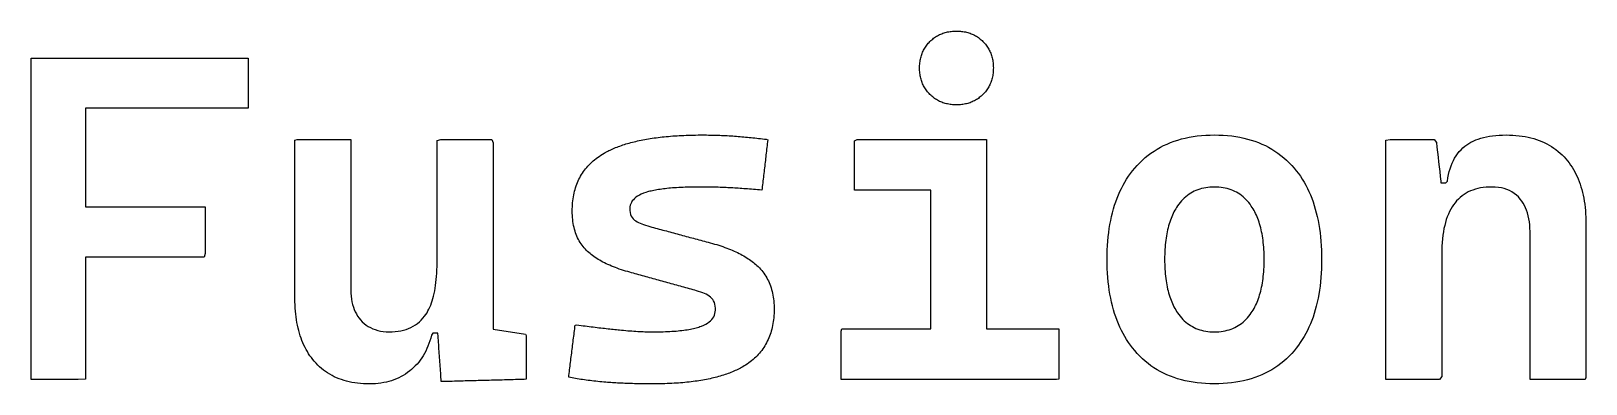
# Model space of a CAD drawing. Header units: millimetres. Extents: x 0 to 150, y 0 to 23.
# Drawn here: x 0 to 79.9, y 5.1 to 23.3 of the extents above; entities that cross this region are included whole.
import ezdxf

# ---------------------------------------------------------------- set-up
doc = ezdxf.new("R2010")
doc.units = ezdxf.units.MM
doc.layers.add('OUTLINE', color=7, linetype='Continuous')

msp = doc.modelspace()

# ---------------------------------------------------------------- linework, layer by layer
at = {"layer": 'OUTLINE'}
for points in [[(47.716, 19.4663), (47.6487, 19.4635), (47.5803, 19.4625), (47.512, 19.4635), (47.4447, 19.4663), (47.3784, 19.4709), (47.3131, 19.4774), (47.2489, 19.4858), (47.1856, 19.496), (47.1233, 19.5081), (47.0621, 19.522), (47.0018, 19.5378), (46.9426, 19.5554), (46.8844, 19.575), (46.8272, 19.5963), (46.771, 19.6195), (46.7158, 19.6446), (46.6616, 19.6716), (46.6084, 19.7004), (46.5562, 19.731), (46.505, 19.7635), (46.4549, 19.7979), (46.4057, 19.8342), (46.3576, 19.8722), (46.3105, 19.9122), (46.2644, 19.954), (46.2192, 19.9977), (46.1756, 20.0428), (46.1338, 20.0889), (46.0938, 20.136), (46.0557, 20.1841), (46.0195, 20.2332), (45.9851, 20.2834), (45.9526, 20.3345), (45.9219, 20.3867), (45.8931, 20.4399), (45.8662, 20.494), (45.8411, 20.5492), (45.8178, 20.6054), (45.7965, 20.6627), (45.7769, 20.7209), (45.7593, 20.7801), (45.7435, 20.8404), (45.7295, 20.9016), (45.7175, 20.9639), (45.7072, 21.0272), (45.6989, 21.0914), (45.6924, 21.1567), (45.6877, 21.223), (45.6849, 21.2904), (45.684, 21.3587), (45.6849, 21.427), (45.6877, 21.4943), (45.6923, 21.5607), (45.6988, 21.626), (45.7072, 21.6902), (45.7174, 21.7535), (45.7295, 21.8158), (45.7434, 21.8771), (45.7592, 21.9373), (45.7768, 21.9966), (45.7963, 22.0548), (45.8177, 22.112), (45.8409, 22.1682), (45.866, 22.2234), (45.8929, 22.2776), (45.9217, 22.3308), (45.9524, 22.383), (45.9849, 22.4341), (46.0193, 22.4843), (46.0555, 22.5334), (46.0936, 22.5815), (46.1335, 22.6286), (46.1753, 22.6748), (46.219, 22.7199), (46.2641, 22.7635), (46.3102, 22.8053), (46.3573, 22.8453), (46.4055, 22.8833), (46.4546, 22.9196), (46.5048, 22.9539), (46.5559, 22.9864), (46.6081, 23.0171), (46.6613, 23.0459), (46.7155, 23.0728), (46.7707, 23.0979), (46.8269, 23.1212), (46.8841, 23.1425), (46.9423, 23.162), (47.0016, 23.1797), (47.0618, 23.1955), (47.1231, 23.2094), (47.1853, 23.2215), (47.2486, 23.2317), (47.3129, 23.2401), (47.3782, 23.2466), (47.4445, 23.2512), (47.5118, 23.254), (47.5801, 23.255), (47.6484, 23.2541), (47.7157, 23.2513), (47.782, 23.2466), (47.8474, 23.2401), (47.9116, 23.2318), (47.9749, 23.2216), (48.0372, 23.2095), (48.0985, 23.1956), (48.1587, 23.1798), (48.218, 23.1621), (48.2762, 23.1426), (48.3334, 23.1213), (48.3896, 23.0981), (48.4448, 23.073), (48.499, 23.046), (48.5522, 23.0173), (48.6044, 22.9866), (48.6555, 22.9541), (48.7057, 22.9197), (48.7548, 22.8835), (48.8029, 22.8454), (48.8501, 22.8055), (48.8962, 22.7637), (48.9413, 22.72), (48.9849, 22.6749), (49.0267, 22.6288), (49.0667, 22.5817), (49.1048, 22.5336), (49.141, 22.4844), (49.1754, 22.4343), (49.2079, 22.3832), (49.2386, 22.331), (49.2674, 22.2778), (49.2943, 22.2236), (49.3194, 22.1684), (49.3426, 22.1122), (49.364, 22.055), (49.3835, 21.9968), (49.4012, 21.9375), (49.417, 21.8773), (49.4309, 21.816), (49.443, 21.7538), (49.4532, 21.6905), (49.4616, 21.6262), (49.4681, 21.5609), (49.4727, 21.4946), (49.4755, 21.4273), (49.4764, 21.359), (49.4755, 21.2906), (49.4727, 21.2233), (49.4681, 21.157), (49.4616, 21.0917), (49.4532, 21.0274), (49.443, 20.9641), (49.4309, 20.9019), (49.417, 20.8406), (49.4012, 20.7803), (49.3835, 20.7211), (49.364, 20.6629), (49.3427, 20.6057), (49.3194, 20.5495), (49.2944, 20.4943), (49.2674, 20.4401), (49.2386, 20.3869), (49.208, 20.3347), (49.1754, 20.2836), (49.1411, 20.2334), (49.1048, 20.1843), (49.0668, 20.1362), (49.0268, 20.089), (48.985, 20.0429), (48.9413, 19.9978), (48.8962, 19.9542), (48.8501, 19.9123), (48.803, 19.8724), (48.7549, 19.8343), (48.7058, 19.798), (48.6556, 19.7636), (48.6045, 19.7311), (48.5523, 19.7004), (48.4991, 19.6716), (48.445, 19.6447), (48.3898, 19.6196), (48.3336, 19.5964), (48.2763, 19.575), (48.2181, 19.5555), (48.1589, 19.5378), (48.0986, 19.522), (48.0374, 19.5081), (47.9751, 19.496), (47.9119, 19.4858), (47.8476, 19.4774), (47.7823, 19.4709)], [(0.2821, 21.8707), (0.3882, 21.8707), (0.5685, 21.8707), (0.7907, 21.8707), (0.855, 21.8707), (1.1415, 21.8707), (1.1933, 21.8707), (1.428, 21.8707), (1.5958, 21.8707), (1.7144, 21.8707), (1.9984, 21.8707), (2.0009, 21.8707), (2.2874, 21.8707), (2.401, 21.8707), (2.5738, 21.8707), (2.8603, 21.8707), (3.1468, 21.8707), (3.4332, 21.8707), (3.7197, 21.8707), (4.0062, 21.8707), (4.2926, 21.8707), (4.5791, 21.8707), (4.8656, 21.8707), (5.152, 21.8707), (5.4385, 21.8707), (5.725, 21.8707), (6.0115, 21.8707), (6.2979, 21.8707), (6.5844, 21.8707), (6.8709, 21.8707), (7.1573, 21.8707), (7.4438, 21.8707), (7.7303, 21.8707), (8.0167, 21.8707), (8.3032, 21.8707), (8.5897, 21.8707), (8.8761, 21.8707), (9.1626, 21.8707), (9.4491, 21.8707), (9.7355, 21.8707), (10.022, 21.8707), (10.3085, 21.8707), (10.5949, 21.8707), (10.8814, 21.8707), (11.1679, 21.8707), (11.1679, 21.5842), (11.1679, 21.2978), (11.1679, 21.0113), (11.1679, 20.7248), (11.1679, 20.4384), (11.1679, 20.1519), (11.1679, 19.8654), (11.1679, 19.579), (11.1679, 19.2925), (10.8858, 19.2881), (10.5993, 19.2881), (10.3129, 19.2881), (10.0264, 19.2881), (9.7399, 19.2881), (9.4535, 19.2881), (9.167, 19.2881), (8.8805, 19.2881), (8.5941, 19.2881), (8.3076, 19.2881), (8.0211, 19.2881), (7.7347, 19.2881), (7.4482, 19.2881), (7.1617, 19.2881), (6.8752, 19.2881), (6.5888, 19.2881), (6.3023, 19.2881), (6.0158, 19.2881), (5.7294, 19.2881), (5.4429, 19.2881), (5.1564, 19.2881), (4.87, 19.2881), (4.5835, 19.2881), (4.297, 19.2881), (4.0106, 19.2881), (3.7241, 19.2881), (3.4376, 19.2881), (3.1512, 19.2881), (2.8647, 19.2881), (2.8035, 19.2881), (2.8035, 19.0528), (2.8035, 18.6502), (2.8035, 18.2477), (2.8035, 17.8451), (2.8035, 17.4426), (2.8035, 17.04), (2.8035, 16.6374), (2.8035, 16.2349), (2.8035, 15.8323), (2.8035, 15.4298), (2.8035, 15.0272), (2.8035, 14.6247), (2.8035, 14.2276), (2.9411, 14.2276), (3.1818, 14.2276), (3.4224, 14.2276), (3.6631, 14.2276), (3.9038, 14.2276), (4.1444, 14.2276), (4.3851, 14.2276), (4.6258, 14.2276), (4.8664, 14.2276), (5.1071, 14.2276), (5.3477, 14.2276), (5.5884, 14.2276), (5.8291, 14.2276), (6.0697, 14.2276), (6.3104, 14.2276), (6.551, 14.2276), (6.7917, 14.2276), (7.0324, 14.2276), (7.273, 14.2276), (7.5137, 14.2276), (7.7544, 14.2276), (7.995, 14.2276), (8.2357, 14.2276), (8.4763, 14.2276), (8.717, 14.2276), (8.9577, 14.2276), (8.9577, 13.9869), (8.9577, 13.7463), (8.9577, 13.5056), (8.9577, 13.265), (8.9577, 13.0243), (8.9577, 12.7836), (8.9577, 12.543), (8.9577, 12.3023), (8.9577, 12.0616), (8.9577, 11.821), (8.9045, 11.6335), (8.6638, 11.6335), (8.4232, 11.6335), (8.1825, 11.6335), (7.9418, 11.6335), (7.7012, 11.6335), (7.4605, 11.6335), (7.2198, 11.6335), (6.9792, 11.6335), (6.7385, 11.6335), (6.4979, 11.6335), (6.2572, 11.6335), (6.0165, 11.6335), (5.7759, 11.6335), (5.5352, 11.6335), (5.2946, 11.6335), (5.0539, 11.6335), (4.8132, 11.6335), (4.5726, 11.6335), (4.3319, 11.6335), (4.0912, 11.6335), (3.8506, 11.6335), (3.6099, 11.6335), (3.3693, 11.6335), (3.1286, 11.6335), (2.8879, 11.6335), (2.8035, 11.6335), (2.8035, 11.4042), (2.8035, 11.0016), (2.8035, 10.5991), (2.8035, 10.1965), (2.8035, 9.7939), (2.8035, 9.3914), (2.8035, 8.9888), (2.8035, 8.5863), (2.8035, 8.1837), (2.8035, 7.7812), (2.8035, 7.3786), (2.8035, 6.976), (2.8035, 6.5735), (2.8035, 6.1709), (2.8035, 5.7684), (2.8035, 5.3658), (2.4154, 5.3514), (2.0128, 5.3514), (1.6102, 5.3514), (1.2077, 5.3514), (0.8051, 5.3514), (0.4026, 5.3514), (0, 5.3514), (0, 5.754), (0, 6.1565), (0, 6.5591), (0, 6.9616), (0, 7.3642), (0, 7.7668), (0, 8.1693), (0, 8.5719), (0, 8.9744), (0, 9.377), (0, 9.7796), (0, 10.1821), (0, 10.5847), (0, 10.9872), (0, 11.3898), (0, 11.6335), (0, 11.7924), (0, 11.8742), (0, 12.1148), (0, 12.1949), (0, 12.3555), (0, 12.5962), (0, 12.5975), (0, 12.8368), (0, 13), (0, 13.0775), (0, 13.3181), (0, 13.4026), (0, 13.5588), (0, 13.7995), (0, 13.8051), (0, 14.0401), (0, 14.2077), (0, 14.6103), (0, 15.0128), (0, 15.4154), (0, 15.8179), (0, 16.2205), (0, 16.6231), (0, 17.0256), (0, 17.4282), (0, 17.8307), (0, 18.2333), (0, 18.6359), (0, 19.0384), (0, 19.2881), (0, 19.441), (0, 19.5746), (0, 19.8435), (0, 19.861), (0, 20.1475), (0, 20.2461), (0, 20.434), (0, 20.6486), (0, 20.7204), (0, 21.0069), (0, 21.0512), (0, 21.2934), (0, 21.4538), (0, 21.5799), (0, 21.8563), (0, 21.8663)], [(23.7553, 10.2842), (23.7553, 10.1721), (23.7553, 10.1472), (23.7553, 10.0601), (23.7553, 9.948), (23.7553, 9.9096), (23.7553, 9.8359), (23.7553, 9.7239), (23.7553, 9.6719), (23.7553, 9.6118), (23.7553, 9.4997), (23.7553, 9.3877), (23.7553, 9.2756), (23.7553, 9.1635), (23.7553, 9.0515), (23.7553, 8.9394), (23.7553, 8.8273), (23.7553, 8.7153), (23.7553, 8.6032), (23.7553, 8.4911), (23.7553, 8.379), (23.7553, 8.267), (23.7553, 8.1549), (23.7553, 8.0428), (23.7585, 7.9335), (23.8693, 7.9168), (23.9802, 7.9001), (24.091, 7.8834), (24.2018, 7.8668), (24.3126, 7.8501), (24.4234, 7.8334), (24.5342, 7.8167), (24.6451, 7.8), (24.7559, 7.7833), (24.8667, 7.7666), (24.9775, 7.7499), (25.0883, 7.7332), (25.1991, 7.7165), (25.31, 7.6998), (25.4208, 7.6831), (25.4537, 7.5994), (25.4537, 7.4873), (25.4537, 7.3752), (25.4537, 7.2632), (25.4537, 7.1511), (25.4537, 7.039), (25.4537, 6.927), (25.4537, 6.8149), (25.4537, 6.7028), (25.4537, 6.5908), (25.4537, 6.4787), (25.4537, 6.3666), (25.4537, 6.2546), (25.4537, 6.1425), (25.4537, 6.0304), (25.4537, 5.9183), (25.4537, 5.8063), (25.4537, 5.6942), (25.4537, 5.5821), (25.4537, 5.4701), (25.4537, 5.358), (25.3483, 5.3486), (25.2363, 5.3456), (25.1242, 5.3426), (25.0122, 5.3397), (24.9002, 5.3367), (24.7881, 5.3337), (24.6761, 5.3307), (24.5641, 5.3277), (24.4521, 5.3247), (24.34, 5.3218), (24.228, 5.3188), (24.116, 5.3158), (24.004, 5.3128), (23.8919, 5.3098), (23.7799, 5.3068), (23.6679, 5.3038), (23.5558, 5.3009), (23.4438, 5.2979), (23.3318, 5.2949), (23.2198, 5.2919), (23.1077, 5.2889), (22.9957, 5.2859), (22.8837, 5.283), (22.7716, 5.28), (22.6596, 5.277), (22.5476, 5.274), (22.4356, 5.271), (22.3235, 5.268), (22.2115, 5.2651), (22.0995, 5.2621), (21.9874, 5.2591), (21.8754, 5.2561), (21.7634, 5.2531), (21.6514, 5.2501), (21.5393, 5.2472), (21.4273, 5.2442), (21.3153, 5.2412), (21.2033, 5.2382), (21.0912, 5.2352), (21.0833, 5.347), (21.0754, 5.4588), (21.0675, 5.5706), (21.0595, 5.6824), (21.0516, 5.7942), (21.0437, 5.9059), (21.0358, 6.0177), (21.0278, 6.1295), (21.0199, 6.2413), (21.012, 6.3531), (21.0041, 6.4649), (20.9961, 6.5767), (20.9882, 6.6885), (20.9803, 6.8002), (20.9724, 6.912), (20.9644, 7.0238), (20.9565, 7.1356), (20.9486, 7.2474), (20.9407, 7.3592), (20.9328, 7.471), (20.9248, 7.5828), (20.9169, 7.6945), (20.9148, 7.7246), (20.797, 7.7246), (20.659, 7.7246), (20.5895, 7.623), (20.5496, 7.4761), (20.5057, 7.3335), (20.4577, 7.1951), (20.4057, 7.0609), (20.3496, 6.931), (20.2895, 6.8054), (20.2254, 6.684), (20.1572, 6.5668), (20.085, 6.4539), (20.0087, 6.3453), (19.9284, 6.2409), (19.8441, 6.1407), (19.7557, 6.0448), (19.6632, 5.9532), (19.5668, 5.8658), (19.4659, 5.7824), (19.3595, 5.702), (19.25, 5.6268), (19.1376, 5.5569), (19.0222, 5.492), (18.9038, 5.4324), (18.7823, 5.378), (18.6579, 5.3287), (18.5305, 5.2847), (18.4001, 5.2458), (18.2667, 5.2121), (18.1304, 5.1836), (17.991, 5.1602), (17.8486, 5.1421), (17.7032, 5.1291), (17.5549, 5.1213), (17.4035, 5.1187), (17.2449, 5.1209), (17.0895, 5.1275), (16.9373, 5.1385), (16.7882, 5.1539), (16.6423, 5.1737), (16.4996, 5.1979), (16.3601, 5.2264), (16.2238, 5.2594), (16.0906, 5.2968), (15.9607, 5.3385), (15.8339, 5.3847), (15.7103, 5.4352), (15.5899, 5.4901), (15.4726, 5.5495), (15.3586, 5.6132), (15.2477, 5.6813), (15.14, 5.7539), (15.0355, 5.8308), (14.9341, 5.9121), (14.836, 5.9978), (14.741, 6.0879), (14.6492, 6.1824), (14.561, 6.2808), (14.4835, 6.3741), (14.4092, 6.4703), (14.3379, 6.5695), (14.2699, 6.6717), (14.2049, 6.7768), (14.1431, 6.8849), (14.0844, 6.996), (14.0289, 7.1101), (13.9765, 7.2271), (13.9272, 7.3471), (13.8811, 7.4701), (13.8381, 7.596), (13.7982, 7.7249), (13.7615, 7.8568), (13.7279, 7.9917), (13.6974, 8.1295), (13.6701, 8.2703), (13.6459, 8.414), (13.6249, 8.5608), (13.6069, 8.7105), (13.5922, 8.8632), (13.5805, 9.0188), (13.572, 9.1774), (13.5666, 9.339), (13.5644, 9.5036), (13.5643, 9.6477), (13.5643, 9.7858), (13.5643, 9.9238), (13.5643, 10.0618), (13.5643, 10.1999), (13.5643, 10.3379), (13.5643, 10.4759), (13.5643, 10.614), (13.5643, 10.752), (13.5643, 10.89), (13.5643, 11.0281), (13.5643, 11.1661), (13.5643, 11.3041), (13.5643, 11.4422), (13.5643, 11.5802), (13.5643, 11.7182), (13.5643, 11.8563), (13.5643, 11.9943), (13.5643, 12.1323), (13.5643, 12.2704), (13.5643, 12.4084), (13.5643, 12.5464), (13.5643, 12.6845), (13.5643, 12.8225), (13.5643, 12.9606), (13.5643, 13.0986), (13.5643, 13.2366), (13.5643, 13.3747), (13.5643, 13.5127), (13.5643, 13.6507), (13.5643, 13.7888), (13.5643, 13.9268), (13.5643, 14.0648), (13.5643, 14.2029), (13.5643, 14.3409), (13.5643, 14.4789), (13.5643, 14.617), (13.5643, 14.755), (13.5643, 14.893), (13.5643, 15.0311), (13.5643, 15.1691), (13.5643, 15.3071), (13.5643, 15.4452), (13.5643, 15.5832), (13.5643, 15.7212), (13.5643, 15.8593), (13.5643, 15.9973), (13.5643, 16.1353), (13.5643, 16.2734), (13.5643, 16.4114), (13.5643, 16.5494), (13.5643, 16.6875), (13.5643, 16.8255), (13.5643, 16.9635), (13.5643, 17.1016), (13.5643, 17.2396), (13.5643, 17.3776), (13.5643, 17.5157), (13.5643, 17.6537), (13.6734, 17.6827), (13.8114, 17.6827), (13.9495, 17.6827), (14.0875, 17.6827), (14.2255, 17.6827), (14.3636, 17.6827), (14.5016, 17.6827), (14.6396, 17.6827), (14.7777, 17.6827), (14.9157, 17.6827), (15.0537, 17.6827), (15.1918, 17.6827), (15.3298, 17.6827), (15.4678, 17.6827), (15.6059, 17.6827), (15.7439, 17.6827), (15.8819, 17.6827), (16.02, 17.6827), (16.158, 17.6827), (16.296, 17.6827), (16.4341, 17.6827), (16.4378, 17.5484), (16.4378, 17.4103), (16.4378, 17.2723), (16.4378, 17.1343), (16.4378, 16.9962), (16.4378, 16.8582), (16.4378, 16.7202), (16.4378, 16.5821), (16.4378, 16.4441), (16.4378, 16.3061), (16.4378, 16.168), (16.4378, 16.03), (16.4378, 15.892), (16.4378, 15.7539), (16.4378, 15.6159), (16.4378, 15.4779), (16.4378, 15.3398), (16.4378, 15.2018), (16.4378, 15.0638), (16.4378, 14.9257), (16.4378, 14.7877), (16.4378, 14.6497), (16.4378, 14.5116), (16.4378, 14.3736), (16.4378, 14.2356), (16.4378, 14.0975), (16.4378, 13.9595), (16.4378, 13.8214), (16.4378, 13.6834), (16.4378, 13.5454), (16.4378, 13.4073), (16.4378, 13.2693), (16.4378, 13.1313), (16.4378, 12.9932), (16.4378, 12.8552), (16.4378, 12.7172), (16.4378, 12.5791), (16.4378, 12.4411), (16.4378, 12.3031), (16.4378, 12.165), (16.4378, 12.027), (16.4378, 11.889), (16.4378, 11.7509), (16.4378, 11.6129), (16.4378, 11.4749), (16.4378, 11.3368), (16.4378, 11.1988), (16.4378, 11.0608), (16.4378, 10.9227), (16.4378, 10.7847), (16.4378, 10.6467), (16.4378, 10.5086), (16.4378, 10.3706), (16.4378, 10.2326), (16.4378, 10.0945), (16.4382, 9.9471), (16.4438, 9.7863), (16.456, 9.6313), (16.4747, 9.4823), (16.5, 9.3393), (16.5318, 9.2021), (16.5703, 9.0709), (16.6153, 8.9456), (16.6668, 8.8262), (16.725, 8.7128), (16.7897, 8.6053), (16.861, 8.5037), (16.9388, 8.408), (17.027, 8.3145), (17.1237, 8.2262), (17.2263, 8.146), (17.3347, 8.0741), (17.4489, 8.0104), (17.5688, 7.9549), (17.6946, 7.9076), (17.8262, 7.8686), (17.9636, 7.8377), (18.1068, 7.8151), (18.2559, 7.8007), (18.4107, 7.7946), (18.5683, 7.7964), (18.7212, 7.8057), (18.8688, 7.8223), (19.0112, 7.8464), (19.1485, 7.8779), (19.2806, 7.9169), (19.4074, 7.9632), (19.5291, 8.0169), (19.6456, 8.0781), (19.7569, 8.1467), (19.863, 8.2227), (19.9639, 8.3061), (20.0596, 8.3969), (20.1501, 8.4951), (20.2354, 8.6008), (20.3026, 8.6948), (20.3565, 8.7795), (20.4077, 8.8691), (20.4564, 8.9637), (20.5023, 9.0634), (20.5457, 9.168), (20.5864, 9.2776), (20.6246, 9.3922), (20.66, 9.5117), (20.6929, 9.6363), (20.7231, 9.7658), (20.7507, 9.9004), (20.7756, 10.0399), (20.7979, 10.1844), (20.8176, 10.3338), (20.8347, 10.4883), (20.8491, 10.6478), (20.8609, 10.8122), (20.8701, 10.9817), (20.8766, 11.1561), (20.8805, 11.3355), (20.8818, 11.477), (20.8818, 11.6933), (20.8818, 11.931), (20.8818, 12.1686), (20.8818, 12.4063), (20.8818, 12.644), (20.8818, 12.8816), (20.8818, 13.1193), (20.8818, 13.3569), (20.8818, 13.5946), (20.8818, 13.8322), (20.8818, 14.0699), (20.8818, 14.3075), (20.8818, 14.5452), (20.8818, 14.7829), (20.8818, 15.0205), (20.8818, 15.2582), (20.8818, 15.4958), (20.8818, 15.7335), (20.8818, 15.9711), (20.8818, 16.2088), (20.8818, 16.4465), (20.8818, 16.6841), (20.8818, 16.9218), (20.8818, 17.1594), (20.8818, 17.3971), (20.8818, 17.6347), (21.0715, 17.6827), (21.3092, 17.6827), (21.5468, 17.6827), (21.7845, 17.6827), (22.0222, 17.6827), (22.2598, 17.6827), (22.4975, 17.6827), (22.7351, 17.6827), (22.9728, 17.6827), (23.2104, 17.6827), (23.4481, 17.6827), (23.6857, 17.6827), (23.7553, 17.5146), (23.7553, 17.2769), (23.7553, 17.0393), (23.7553, 16.8016), (23.7553, 16.5639), (23.7553, 16.3263), (23.7553, 16.0886), (23.7553, 15.851), (23.7553, 15.6133), (23.7553, 15.3757), (23.7553, 15.138), (23.7553, 14.9003), (23.7553, 14.6627), (23.7553, 14.425), (23.7553, 14.1874), (23.7553, 13.9497), (23.7553, 13.7121), (23.7553, 13.4744), (23.7553, 13.2368), (23.7553, 12.9991), (23.7553, 12.7614), (23.7553, 12.5238), (23.7553, 12.2861), (23.7553, 12.0485), (23.7553, 11.8108), (23.7553, 11.5732), (23.7553, 11.3355), (23.7553, 11.0979), (23.7553, 10.8602), (23.7553, 10.6225), (23.7553, 10.3849)], [(32.0944, 5.1191), (31.9682, 5.1187), (31.8582, 5.1189), (31.7493, 5.1193), (31.6415, 5.12), (31.5348, 5.1209), (31.4293, 5.1221), (31.3248, 5.1236), (31.2215, 5.1253), (31.1193, 5.1274), (31.0181, 5.1297), (30.9181, 5.1322), (30.8193, 5.1351), (30.7215, 5.1382), (30.6248, 5.1415), (30.5293, 5.1452), (30.4348, 5.1491), (30.3415, 5.1532), (30.2493, 5.1577), (30.1582, 5.1624), (30.0682, 5.1674), (29.9794, 5.1727), (29.8916, 5.1782), (29.805, 5.184), (29.7194, 5.19), (29.635, 5.1964), (29.5517, 5.203), (29.4562, 5.211), (29.3506, 5.2203), (29.2462, 5.2301), (29.1429, 5.2404), (29.0408, 5.2511), (28.9398, 5.2623), (28.84, 5.2739), (28.7413, 5.286), (28.6437, 5.2985), (28.5474, 5.3115), (28.4521, 5.3249), (28.358, 5.3388), (28.2651, 5.3532), (28.1733, 5.368), (28.0827, 5.3832), (27.9932, 5.3989), (27.9049, 5.4151), (27.8177, 5.4317), (27.7316, 5.4488), (27.6468, 5.4663), (27.6518, 5.5565), (27.6638, 5.6522), (27.6758, 5.748), (27.6877, 5.8437), (27.6997, 5.9395), (27.7117, 6.0352), (27.7236, 6.131), (27.7356, 6.2267), (27.7476, 6.3225), (27.7595, 6.4182), (27.7715, 6.514), (27.7835, 6.6097), (27.7954, 6.7055), (27.8074, 6.8012), (27.8194, 6.897), (27.8313, 6.9927), (27.8433, 7.0885), (27.8553, 7.1842), (27.8673, 7.2799), (27.8792, 7.3757), (27.8912, 7.4714), (27.9032, 7.5672), (27.9151, 7.6629), (27.9271, 7.7587), (27.9391, 7.8544), (27.951, 7.9502), (27.963, 8.0459), (27.975, 8.1417), (28.0601, 8.1555), (28.1701, 8.1406), (28.2787, 8.1261), (28.3861, 8.1118), (28.4922, 8.0979), (28.5969, 8.0843), (28.7004, 8.071), (28.8026, 8.058), (28.9036, 8.0453), (29.0032, 8.0329), (29.1015, 8.0209), (29.1986, 8.0092), (29.2943, 7.9977), (29.3888, 7.9866), (29.482, 7.9758), (29.5739, 7.9653), (29.6645, 7.9551), (29.7538, 7.9453), (29.8418, 7.9357), (29.9286, 7.9265), (30.014, 7.9176), (30.0982, 7.909), (30.181, 7.9007), (30.2626, 7.8927), (30.3542, 7.884), (30.4664, 7.8736), (30.5766, 7.8639), (30.6847, 7.8548), (30.7908, 7.8464), (30.8948, 7.8386), (30.9968, 7.8314), (31.0967, 7.8249), (31.1945, 7.819), (31.2903, 7.8137), (31.384, 7.809), (31.4757, 7.805), (31.5653, 7.8017), (31.6528, 7.7989), (31.7383, 7.7968), (31.8217, 7.7954), (31.9031, 7.7945), (31.9919, 7.7943), (32.1218, 7.7949), (32.2489, 7.7963), (32.3732, 7.7986), (32.4946, 7.8017), (32.6132, 7.8056), (32.729, 7.8104), (32.842, 7.816), (32.9521, 7.8225), (33.0594, 7.8298), (33.164, 7.8379), (33.2656, 7.8469), (33.3645, 7.8567), (33.4606, 7.8674), (33.5538, 7.8789), (33.6442, 7.8912), (33.7318, 7.9044), (33.8165, 7.9185), (33.8985, 7.9333), (33.9776, 7.9491), (34.0539, 7.9656), (34.1274, 7.983), (34.1981, 8.0012), (34.2659, 8.0203), (34.3309, 8.0402), (34.3931, 8.061), (34.4757, 8.0915), (34.5849, 8.138), (34.6851, 8.1884), (34.7762, 8.2427), (34.8583, 8.3008), (34.9314, 8.3627), (34.9954, 8.4286), (35.0503, 8.4983), (35.0962, 8.5718), (35.1331, 8.6493), (35.1609, 8.7306), (35.1797, 8.8157), (35.1894, 8.9047), (35.19, 9.0053), (35.181, 9.1119), (35.1624, 9.2108), (35.134, 9.3021), (35.0959, 9.3857), (35.0482, 9.4617), (34.9908, 9.5301), (34.9314, 9.585), (34.8679, 9.6337), (34.7965, 9.68), (34.7174, 9.7238), (34.6304, 9.7651), (34.5357, 9.8039), (34.4332, 9.8403), (34.323, 9.8741), (34.2199, 9.9028), (34.1269, 9.9287), (34.034, 9.9546), (33.941, 9.9805), (33.8481, 10.0064), (33.7551, 10.0323), (33.6622, 10.0582), (33.5692, 10.0841), (33.4763, 10.11), (33.3833, 10.1359), (33.2904, 10.1619), (33.1974, 10.1878), (33.1045, 10.2137), (33.0115, 10.2396), (32.9186, 10.2655), (32.8256, 10.2914), (32.7327, 10.3173), (32.6397, 10.3432), (32.5468, 10.3691), (32.4538, 10.395), (32.3609, 10.4209), (32.2679, 10.4468), (32.175, 10.4727), (32.082, 10.4987), (31.9891, 10.5246), (31.8961, 10.5505), (31.8032, 10.5764), (31.7102, 10.6023), (31.6173, 10.6282), (31.5243, 10.6541), (31.4314, 10.68), (31.3384, 10.7059), (31.2455, 10.7318), (31.1525, 10.7577), (31.0596, 10.7836), (30.9666, 10.8095), (30.8737, 10.8355), (30.7807, 10.8614), (30.6798, 10.8896), (30.5677, 10.9221), (30.4579, 10.9555), (30.3503, 10.9899), (30.2451, 11.0252), (30.1421, 11.0615), (30.0413, 11.0986), (29.9429, 11.1368), (29.8467, 11.1758), (29.7528, 11.2158), (29.6612, 11.2567), (29.5719, 11.2986), (29.4848, 11.3413), (29.4, 11.3851), (29.3175, 11.4297), (29.2372, 11.4753), (29.1592, 11.5218), (29.0835, 11.5693), (29.0101, 11.6176), (28.9389, 11.667), (28.87, 11.7172), (28.8034, 11.7684), (28.7391, 11.8205), (28.677, 11.8736), (28.6172, 11.9275), (28.5597, 11.9825), (28.4997, 12.0435), (28.4402, 12.109), (28.3834, 12.1767), (28.3295, 12.2467), (28.2782, 12.319), (28.2298, 12.3935), (28.184, 12.4703), (28.1411, 12.5493), (28.1009, 12.6306), (28.0634, 12.7141), (28.0287, 12.8), (27.9967, 12.888), (27.9675, 12.9784), (27.9411, 13.0709), (27.9174, 13.1658), (27.8964, 13.2629), (27.8782, 13.3623), (27.8628, 13.4639), (27.8501, 13.5678), (27.8402, 13.6739), (27.833, 13.7823), (27.8286, 13.893), (27.8269, 14.0059), (27.8279, 14.1149), (27.8312, 14.2217), (27.837, 14.327), (27.8451, 14.4307), (27.8557, 14.5329), (27.8687, 14.6334), (27.8841, 14.7325), (27.9019, 14.8299), (27.9221, 14.9258), (27.9447, 15.0202), (27.9698, 15.1129), (27.9972, 15.2042), (28.027, 15.2938), (28.0593, 15.3819), (28.094, 15.4684), (28.131, 15.5534), (28.1705, 15.6368), (28.2124, 15.7186), (28.2567, 15.7989), (28.3034, 15.8776), (28.3525, 15.9548), (28.404, 16.0303), (28.4579, 16.1044), (28.5143, 16.1768), (28.573, 16.2477), (28.6342, 16.3171), (28.6977, 16.3848), (28.7637, 16.451), (28.8321, 16.5157), (28.9029, 16.5788), (28.976, 16.6403), (29.0516, 16.7003), (29.1296, 16.7586), (29.2101, 16.8155), (29.2929, 16.8708), (29.3781, 16.9245), (29.4606, 16.9736), (29.5218, 17.0084), (29.5841, 17.0425), (29.6477, 17.076), (29.7126, 17.1088), (29.7787, 17.1409), (29.846, 17.1724), (29.9146, 17.2032), (29.9844, 17.2334), (30.0555, 17.2629), (30.1279, 17.2918), (30.2014, 17.32), (30.2763, 17.3476), (30.3523, 17.3745), (30.4297, 17.4008), (30.5082, 17.4264), (30.588, 17.4513), (30.6691, 17.4756), (30.7514, 17.4993), (30.835, 17.5223), (30.9198, 17.5446), (31.0058, 17.5663), (31.0931, 17.5873), (31.1817, 17.6077), (31.2715, 17.6274), (31.3625, 17.6465), (31.4548, 17.6649), (31.5483, 17.6827), (31.6431, 17.6998), (31.7391, 17.7163), (31.8364, 17.7321), (31.9349, 17.7472), (32.0347, 17.7617), (32.1357, 17.7756), (32.238, 17.7888), (32.3415, 17.8013), (32.4463, 17.8132), (32.5523, 17.8244), (32.6595, 17.835), (32.768, 17.8449), (32.8778, 17.8542), (32.9888, 17.8628), (33.101, 17.8707), (33.2145, 17.878), (33.3292, 17.8847), (33.4452, 17.8907), (33.5625, 17.896), (33.6809, 17.9007), (33.8007, 17.9048), (33.9216, 17.9082), (34.0439, 17.9109), (34.1673, 17.913), (34.292, 17.9144), (34.418, 17.9152), (34.5355, 17.9153), (34.6329, 17.915), (34.7301, 17.9143), (34.8272, 17.9131), (34.9242, 17.9116), (35.021, 17.9097), (35.1178, 17.9075), (35.2144, 17.9048), (35.3109, 17.9017), (35.4073, 17.8982), (35.5036, 17.8943), (35.5997, 17.8901), (35.6958, 17.8854), (35.7917, 17.8804), (35.8875, 17.8749), (35.9831, 17.8691), (36.0787, 17.8629), (36.1737, 17.8563), (36.2657, 17.8496), (36.3582, 17.8425), (36.4512, 17.835), (36.5447, 17.8272), (36.6386, 17.819), (36.733, 17.8105), (36.8279, 17.8016), (36.9233, 17.7923), (37.0191, 17.7827), (37.1154, 17.7727), (37.2122, 17.7623), (37.3094, 17.7516), (37.4072, 17.7404), (37.5054, 17.729), (37.6041, 17.7171), (37.7032, 17.7049), (37.8029, 17.6924), (37.8754, 17.659), (37.8643, 17.5631), (37.8532, 17.4673), (37.842, 17.3714), (37.8309, 17.2756), (37.8198, 17.1797), (37.8086, 17.0839), (37.7975, 16.988), (37.7864, 16.8922), (37.7752, 16.7963), (37.7641, 16.7005), (37.753, 16.6046), (37.7419, 16.5088), (37.7307, 16.4129), (37.7196, 16.3171), (37.7085, 16.2212), (37.6973, 16.1254), (37.6862, 16.0295), (37.6751, 15.9337), (37.6639, 15.8378), (37.6528, 15.742), (37.6417, 15.6461), (37.6305, 15.5503), (37.6194, 15.4544), (37.6083, 15.3586), (37.5971, 15.2627), (37.586, 15.1669), (37.5689, 15.0774), (37.46, 15.0873), (37.3524, 15.0969), (37.2464, 15.1061), (37.1418, 15.115), (37.0387, 15.1236), (36.9371, 15.1318), (36.837, 15.1396), (36.7383, 15.1471), (36.6411, 15.1543), (36.5453, 15.1611), (36.4511, 15.1676), (36.3583, 15.1737), (36.267, 15.1795), (36.1772, 15.185), (36.0888, 15.1901), (36.0019, 15.1948), (35.9165, 15.1993), (35.8325, 15.2033), (35.7345, 15.2078), (35.6287, 15.2123), (35.5245, 15.2165), (35.4218, 15.2204), (35.3207, 15.2239), (35.2212, 15.227), (35.1233, 15.2298), (35.0269, 15.2323), (34.932, 15.2344), (34.8388, 15.2362), (34.7471, 15.2376), (34.657, 15.2386), (34.5684, 15.2393), (34.4814, 15.2397), (34.3749, 15.2397), (34.2454, 15.2391), (34.1183, 15.2378), (33.9937, 15.236), (33.8716, 15.2335), (33.752, 15.2303), (33.6348, 15.2266), (33.5202, 15.2222), (33.408, 15.2172), (33.2984, 15.2115), (33.1912, 15.2052), (33.0865, 15.1983), (32.9843, 15.1907), (32.8846, 15.1825), (32.7873, 15.1737), (32.6926, 15.1642), (32.6003, 15.1542), (32.5106, 15.1434), (32.4233, 15.1321), (32.3385, 15.1201), (32.2562, 15.1075), (32.1764, 15.0942), (32.099, 15.0804), (32.0242, 15.0658), (31.9518, 15.0507), (31.882, 15.0349), (31.8146, 15.0185), (31.7497, 15.0015), (31.6873, 14.9838), (31.6037, 14.9579), (31.4846, 14.9157), (31.3748, 14.87), (31.2743, 14.8207), (31.1831, 14.768), (31.1013, 14.7118), (31.0288, 14.6521), (30.9656, 14.5889), (30.9117, 14.5221), (30.8671, 14.4519), (30.8319, 14.3782), (30.8059, 14.3009), (30.7893, 14.2202), (30.782, 14.136), (30.7844, 14.0311), (30.7977, 13.9265), (30.8218, 13.8309), (30.8568, 13.7441), (30.9028, 13.6663), (30.9596, 13.5974), (31.0273, 13.5374), (31.0897, 13.4941), (31.1567, 13.454), (31.2307, 13.4149), (31.3117, 13.3771), (31.3998, 13.3405), (31.4949, 13.305), (31.597, 13.2707), (31.7062, 13.2376), (31.8224, 13.2056), (31.917, 13.1802), (32.0102, 13.1551), (32.1033, 13.13), (32.1965, 13.1048), (32.2897, 13.0797), (32.3828, 13.0546), (32.476, 13.0295), (32.5692, 13.0044), (32.6623, 12.9793), (32.7555, 12.9542), (32.8487, 12.929), (32.9418, 12.9039), (33.035, 12.8788), (33.1282, 12.8537), (33.2213, 12.8286), (33.3145, 12.8035), (33.4077, 12.7784), (33.5008, 12.7532), (33.594, 12.7281), (33.6872, 12.703), (33.7803, 12.6779), (33.8735, 12.6528), (33.9667, 12.6277), (34.0598, 12.6026), (34.153, 12.5774), (34.2462, 12.5523), (34.3394, 12.5272), (34.4325, 12.5021), (34.5257, 12.477), (34.6189, 12.4519), (34.712, 12.4268), (34.8052, 12.4016), (34.9199, 12.3717), (35.033, 12.3409), (35.144, 12.3093), (35.2531, 12.2769), (35.3601, 12.2437), (35.465, 12.2096), (35.568, 12.1748), (35.669, 12.1391), (35.7679, 12.1027), (35.8648, 12.0654), (35.9597, 12.0273), (36.0525, 11.9884), (36.1434, 11.9487), (36.2322, 11.9082), (36.319, 11.8669), (36.4037, 11.8248), (36.4865, 11.7819), (36.5672, 11.7381), (36.6459, 11.6936), (36.7226, 11.6482), (36.7973, 11.6021), (36.8699, 11.5551), (36.9406, 11.5073), (37.0092, 11.4587), (37.0758, 11.4093), (37.1403, 11.3591), (37.2029, 11.3081), (37.2634, 11.2563), (37.3219, 11.2037), (37.3796, 11.149), (37.4447, 11.0835), (37.507, 11.0161), (37.5667, 10.9469), (37.6237, 10.8758), (37.6781, 10.8028), (37.7298, 10.728), (37.7788, 10.6513), (37.8251, 10.5727), (37.8687, 10.4923), (37.9097, 10.41), (37.948, 10.3258), (37.9837, 10.2397), (38.0166, 10.1518), (38.0469, 10.062), (38.0746, 9.9704), (38.0995, 9.8769), (38.1218, 9.7815), (38.1414, 9.6842), (38.1583, 9.5851), (38.1726, 9.4841), (38.1842, 9.3812), (38.1931, 9.2765), (38.1993, 9.1699), (38.2029, 9.0614), (38.2038, 8.9512), (38.2022, 8.8416), (38.1982, 8.7336), (38.1919, 8.6273), (38.1832, 8.5226), (38.1721, 8.4195), (38.1586, 8.3181), (38.1428, 8.2182), (38.1246, 8.1201), (38.104, 8.0235), (38.081, 7.9286), (38.0557, 7.8353), (38.0279, 7.7436), (37.9978, 7.6536), (37.9653, 7.5652), (37.9305, 7.4784), (37.8932, 7.3933), (37.8536, 7.3098), (37.8116, 7.2279), (37.7673, 7.1477), (37.7205, 7.0691), (37.6714, 6.9921), (37.6199, 6.9167), (37.566, 6.843), (37.5097, 6.7709), (37.4511, 6.7005), (37.3901, 6.6316), (37.3267, 6.5645), (37.261, 6.4989), (37.1928, 6.435), (37.1223, 6.3727), (37.0494, 6.312), (36.9741, 6.2529), (36.8965, 6.1955), (36.8164, 6.1398), (36.734, 6.0856), (36.6599, 6.0395), (36.5985, 6.0031), (36.5357, 5.9673), (36.4716, 5.9323), (36.4062, 5.8981), (36.3395, 5.8646), (36.2715, 5.8318), (36.2021, 5.7997), (36.1314, 5.7684), (36.0594, 5.7379), (35.986, 5.708), (35.9114, 5.6789), (35.8354, 5.6506), (35.7581, 5.623), (35.6795, 5.5961), (35.5995, 5.5699), (35.5183, 5.5445), (35.4357, 5.5198), (35.3517, 5.4959), (35.2665, 5.4727), (35.1799, 5.4502), (35.0921, 5.4285), (35.0029, 5.4075), (34.9123, 5.3872), (34.8205, 5.3677), (34.7273, 5.3489), (34.6328, 5.3309), (34.537, 5.3136), (34.4399, 5.297), (34.3414, 5.2812), (34.2416, 5.2661), (34.1405, 5.2517), (34.0381, 5.2381), (33.9343, 5.2252), (33.8292, 5.213), (33.7228, 5.2016), (33.6151, 5.1909), (33.5061, 5.181), (33.3957, 5.1718), (33.284, 5.1633), (33.171, 5.1556), (33.0567, 5.1486), (32.941, 5.1423), (32.8241, 5.1368), (32.7058, 5.132), (32.5861, 5.128), (32.4652, 5.1246), (32.3429, 5.1221), (32.2193, 5.1202)], [(49.1276, 17.2915), (49.1276, 17.0959), (49.1276, 16.9846), (49.1276, 16.9003), (49.1276, 16.7047), (49.1276, 16.6827), (49.1276, 16.5091), (49.1276, 16.3807), (49.1276, 16.3135), (49.1276, 16.1179), (49.1276, 16.0787), (49.1276, 15.9223), (49.1276, 15.7767), (49.1276, 15.7268), (49.1276, 15.5312), (49.1276, 15.4747), (49.1276, 15.3356), (49.1276, 15.1728), (49.1276, 15.14), (49.1276, 14.8708), (49.1276, 14.5688), (49.1276, 14.2668), (49.1276, 13.9649), (49.1276, 13.6629), (49.1276, 13.3609), (49.1276, 13.0589), (49.1276, 12.7569), (49.1276, 12.455), (49.1276, 12.153), (49.1276, 11.851), (49.1276, 11.549), (49.1276, 11.247), (49.1276, 10.9451), (49.1276, 10.6431), (49.1276, 10.3411), (49.1276, 10.0391), (49.1276, 9.7371), (49.1276, 9.4352), (49.1276, 9.1332), (49.1276, 8.8312), (49.1276, 8.5292), (49.1276, 8.2273), (49.1276, 7.9573), (49.1544, 7.9573), (49.2909, 7.9573), (49.4273, 7.9573), (49.5638, 7.9573), (49.7002, 7.9573), (49.8367, 7.9573), (49.9731, 7.9573), (50.1096, 7.9573), (50.246, 7.9573), (50.3825, 7.9573), (50.5189, 7.9573), (50.6554, 7.9573), (50.7918, 7.9573), (50.9283, 7.9573), (51.0647, 7.9573), (51.2011, 7.9573), (51.3376, 7.9573), (51.474, 7.9573), (51.6105, 7.9573), (51.7469, 7.9573), (51.8834, 7.9573), (52.0198, 7.9573), (52.1563, 7.9573), (52.2927, 7.9573), (52.4292, 7.9573), (52.5656, 7.9573), (52.7021, 7.9573), (52.8385, 7.9573), (52.8385, 7.8208), (52.8385, 7.6844), (52.8385, 7.5479), (52.8385, 7.4115), (52.8385, 7.275), (52.8385, 7.1386), (52.8385, 7.0021), (52.8385, 6.8657), (52.8385, 6.7292), (52.8385, 6.5928), (52.8385, 6.4563), (52.8385, 6.3199), (52.8385, 6.1834), (52.8385, 6.047), (52.8385, 5.9105), (52.8385, 5.7741), (52.8385, 5.6377), (52.8385, 5.5012), (52.8385, 5.3648), (52.7154, 5.3514), (52.579, 5.3514), (52.4425, 5.3514), (52.3061, 5.3514), (52.1696, 5.3514), (52.0332, 5.3514), (51.8967, 5.3514), (51.7603, 5.3514), (51.6238, 5.3514), (51.4874, 5.3514), (51.3509, 5.3514), (51.2145, 5.3514), (51.078, 5.3514), (50.9416, 5.3514), (50.8052, 5.3514), (50.6687, 5.3514), (50.5323, 5.3514), (50.3958, 5.3514), (50.2594, 5.3514), (50.1229, 5.3514), (49.9865, 5.3514), (49.85, 5.3514), (49.7136, 5.3514), (49.5771, 5.3514), (49.4407, 5.3514), (49.3042, 5.3514), (49.1678, 5.3514), (49.0313, 5.3514), (48.9836, 5.3514), (48.8949, 5.3514), (48.6816, 5.3514), (48.3797, 5.3514), (48.0777, 5.3514), (47.7757, 5.3514), (47.4737, 5.3514), (47.1717, 5.3514), (46.8698, 5.3514), (46.5678, 5.3514), (46.4632, 5.3514), (46.3079, 5.3514), (46.2658, 5.3514), (46.1525, 5.3514), (45.9971, 5.3514), (45.8418, 5.3514), (45.6864, 5.3514), (45.5311, 5.3514), (45.3757, 5.3514), (45.2204, 5.3514), (45.065, 5.3514), (44.9096, 5.3514), (44.7543, 5.3514), (44.5989, 5.3514), (44.4436, 5.3514), (44.2882, 5.3514), (44.1328, 5.3514), (43.9775, 5.3514), (43.8221, 5.3514), (43.6668, 5.3514), (43.5114, 5.3514), (43.3561, 5.3514), (43.2007, 5.3514), (43.0453, 5.3514), (42.89, 5.3514), (42.7346, 5.3514), (42.5793, 5.3514), (42.4239, 5.3514), (42.2685, 5.3514), (42.1132, 5.3514), (41.9578, 5.3514), (41.8025, 5.3514), (41.6471, 5.3514), (41.6471, 5.5068), (41.6471, 5.6621), (41.6471, 5.8175), (41.6471, 5.9728), (41.6471, 6.1282), (41.6471, 6.2836), (41.6471, 6.4389), (41.6471, 6.5943), (41.6471, 6.7496), (41.6471, 6.905), (41.6471, 7.0604), (41.6471, 7.2157), (41.6471, 7.3711), (41.6471, 7.5264), (41.6471, 7.6818), (41.6471, 7.8371), (41.6824, 7.9573), (41.8377, 7.9573), (41.9931, 7.9573), (42.1484, 7.9573), (42.3038, 7.9573), (42.4591, 7.9573), (42.6145, 7.9573), (42.7699, 7.9573), (42.9252, 7.9573), (43.0806, 7.9573), (43.2359, 7.9573), (43.3913, 7.9573), (43.5467, 7.9573), (43.702, 7.9573), (43.8574, 7.9573), (44.0127, 7.9573), (44.1681, 7.9573), (44.3235, 7.9573), (44.4788, 7.9573), (44.6342, 7.9573), (44.7895, 7.9573), (44.9449, 7.9573), (45.1002, 7.9573), (45.2556, 7.9573), (45.411, 7.9573), (45.5663, 7.9573), (45.7217, 7.9573), (45.877, 7.9573), (46.0324, 7.9573), (46.1878, 7.9573), (46.2658, 7.9573), (46.2658, 8.0692), (46.2658, 8.3712), (46.2658, 8.6732), (46.2658, 8.9752), (46.2658, 9.2771), (46.2658, 9.5791), (46.2658, 9.8811), (46.2658, 10.1831), (46.2658, 10.4851), (46.2658, 10.787), (46.2658, 11.089), (46.2658, 11.391), (46.2658, 11.693), (46.2658, 11.9949), (46.2658, 12.2969), (46.2658, 12.5989), (46.2658, 12.9009), (46.2658, 13.2029), (46.2658, 13.5048), (46.2658, 13.8068), (46.2658, 14.1088), (46.2658, 14.4108), (46.2658, 14.7128), (46.2658, 15.0147), (46.2658, 15.0768), (46.2569, 15.0768), (46.0613, 15.0768), (45.8657, 15.0768), (45.6701, 15.0768), (45.4746, 15.0768), (45.279, 15.0768), (45.0834, 15.0768), (44.8878, 15.0768), (44.6922, 15.0768), (44.4966, 15.0768), (44.301, 15.0768), (44.1054, 15.0768), (43.9098, 15.0768), (43.7142, 15.0768), (43.5187, 15.0768), (43.3231, 15.0768), (43.1275, 15.0768), (42.9319, 15.0768), (42.7363, 15.0768), (42.5407, 15.0768), (42.3451, 15.0768), (42.3451, 15.2724), (42.3451, 15.468), (42.3451, 15.6636), (42.3451, 15.8592), (42.3451, 16.0547), (42.3451, 16.2503), (42.3451, 16.4459), (42.3451, 16.6415), (42.3451, 16.8371), (42.3451, 17.0327), (42.3451, 17.2283), (42.3451, 17.4239), (42.3451, 17.6195), (42.4775, 17.6827), (42.6731, 17.6827), (42.8687, 17.6827), (43.0643, 17.6827), (43.2599, 17.6827), (43.4555, 17.6827), (43.6511, 17.6827), (43.8466, 17.6827), (44.0422, 17.6827), (44.2378, 17.6827), (44.4334, 17.6827), (44.629, 17.6827), (44.8246, 17.6827), (45.0202, 17.6827), (45.2158, 17.6827), (45.4114, 17.6827), (45.607, 17.6827), (45.8025, 17.6827), (45.9981, 17.6827), (46.1937, 17.6827), (46.3893, 17.6827), (46.5849, 17.6827), (46.7805, 17.6827), (46.9761, 17.6827), (47.1717, 17.6827), (47.3673, 17.6827), (47.5628, 17.6827), (47.7584, 17.6827), (47.954, 17.6827), (48.1496, 17.6827), (48.3452, 17.6827), (48.5408, 17.6827), (48.7364, 17.6827), (48.932, 17.6827), (49.1276, 17.6827), (49.1276, 17.4871)], [(61.071, 5.122), (60.8423, 5.1187), (60.6142, 5.122), (60.3907, 5.1317), (60.1718, 5.1479), (59.9573, 5.1706), (59.7474, 5.1998), (59.542, 5.2354), (59.3411, 5.2776), (59.1447, 5.3262), (58.9529, 5.3813), (58.7656, 5.4429), (58.5828, 5.511), (58.4046, 5.5855), (58.2309, 5.6665), (58.0617, 5.7541), (57.897, 5.8481), (57.7368, 5.9485), (57.5812, 6.0555), (57.4301, 6.169), (57.2835, 6.2889), (57.1415, 6.4153), (57.0039, 6.5482), (56.8709, 6.6876), (56.7458, 6.8294), (56.6346, 6.9654), (56.5279, 7.1057), (56.4258, 7.2503), (56.3281, 7.3992), (56.2351, 7.5525), (56.1466, 7.71), (56.0626, 7.8718), (55.9831, 8.0379), (55.9082, 8.2084), (55.8379, 8.3831), (55.7721, 8.5622), (55.7108, 8.7455), (55.6541, 8.9332), (55.6019, 9.1252), (55.5543, 9.3214), (55.5112, 9.522), (55.4727, 9.7269), (55.4387, 9.9361), (55.4092, 10.1496), (55.3843, 10.3674), (55.3639, 10.5895), (55.3481, 10.816), (55.3368, 11.0467), (55.3301, 11.2817), (55.3279, 11.5211), (55.3302, 11.7609), (55.3371, 11.9963), (55.3485, 12.2275), (55.3645, 12.4542), (55.3849, 12.6766), (55.4099, 12.8947), (55.4395, 13.1084), (55.4735, 13.3177), (55.5121, 13.5227), (55.5553, 13.7234), (55.6029, 13.9197), (55.6551, 14.1116), (55.7119, 14.2992), (55.7731, 14.4825), (55.8389, 14.6614), (55.9093, 14.8359), (55.9841, 15.0061), (56.0635, 15.1719), (56.1474, 15.3334), (56.2359, 15.4906), (56.3289, 15.6434), (56.4264, 15.7918), (56.5285, 15.9359), (56.6351, 16.0756), (56.7462, 16.211), (56.8713, 16.3524), (57.0045, 16.4914), (57.1421, 16.6239), (57.2843, 16.7499), (57.431, 16.8695), (57.5822, 16.9826), (57.738, 17.0892), (57.8982, 17.1893), (58.0631, 17.283), (58.2324, 17.3702), (58.4063, 17.451), (58.5847, 17.5252), (58.7677, 17.593), (58.9552, 17.6544), (59.1472, 17.7092), (59.3437, 17.7576), (59.5448, 17.7996), (59.7504, 17.835), (59.9605, 17.864), (60.1752, 17.8866), (60.3944, 17.9026), (60.6181, 17.9122), (60.8464, 17.9153), (61.0751, 17.912), (61.2993, 17.9022), (61.5189, 17.8859), (61.7339, 17.8632), (61.9444, 17.8341), (62.1502, 17.7985), (62.3515, 17.7565), (62.5481, 17.708), (62.7402, 17.653), (62.9277, 17.5916), (63.1106, 17.5237), (63.2889, 17.4494), (63.4627, 17.3687), (63.6318, 17.2815), (63.7964, 17.1878), (63.9564, 17.0877), (64.1118, 16.9811), (64.2626, 16.8681), (64.4088, 16.7486), (64.5505, 16.6227), (64.6875, 16.4903), (64.82, 16.3515), (64.9444, 16.2103), (65.0551, 16.0748), (65.1613, 15.935), (65.263, 15.7908), (65.3601, 15.6422), (65.4528, 15.4893), (65.5409, 15.3321), (65.6244, 15.1705), (65.7035, 15.0045), (65.7781, 14.8342), (65.8481, 14.6595), (65.9136, 14.4805), (65.9746, 14.2971), (66.0311, 14.1094), (66.083, 13.9173), (66.1305, 13.7208), (66.1734, 13.52), (66.2118, 13.3149), (66.2457, 13.1053), (66.275, 12.8915), (66.2999, 12.6733), (66.3202, 12.4507), (66.336, 12.2237), (66.3473, 11.9924), (66.3541, 11.7568), (66.3563, 11.5168), (66.3541, 11.2774), (66.3473, 11.0423), (66.336, 10.8116), (66.3201, 10.5851), (66.2997, 10.363), (66.2748, 10.1452), (66.2453, 9.9317), (66.2114, 9.7224), (66.1729, 9.5176), (66.1298, 9.317), (66.0823, 9.1207), (66.0302, 8.9287), (65.9735, 8.7411), (65.9124, 8.5577), (65.8467, 8.3787), (65.7765, 8.204), (65.7018, 8.0336), (65.6225, 7.8675), (65.5387, 7.7057), (65.4504, 7.5482), (65.3575, 7.395), (65.2601, 7.2462), (65.1582, 7.1016), (65.0518, 6.9614), (64.9408, 6.8255), (64.8158, 6.6835), (64.6833, 6.5444), (64.5461, 6.4119), (64.4045, 6.2858), (64.2582, 6.1662), (64.1074, 6.053), (63.9519, 5.9464), (63.7919, 5.8461), (63.6273, 5.7524), (63.4582, 5.6651), (63.2844, 5.5843), (63.1061, 5.5099), (62.9232, 5.442), (62.7357, 5.3806), (62.5437, 5.3256), (62.347, 5.2772), (62.1458, 5.2351), (61.94, 5.1996), (61.7296, 5.1705), (61.5146, 5.1478), (61.2951, 5.1317)], [(72.5337, 11.2672), (72.5337, 11.0161), (72.5337, 10.765), (72.5337, 10.5138), (72.5337, 10.2627), (72.5337, 10.0116), (72.5337, 9.7605), (72.5337, 9.5093), (72.5337, 9.2582), (72.5337, 9.0071), (72.5337, 8.756), (72.5337, 8.5049), (72.5337, 8.2537), (72.5337, 8.0026), (72.5337, 7.7515), (72.5337, 7.5004), (72.5337, 7.2492), (72.5337, 6.9981), (72.5337, 6.747), (72.5337, 6.4959), (72.5337, 6.2447), (72.5337, 5.9936), (72.5337, 5.7425), (72.5337, 5.4914), (72.4226, 5.3514), (72.1714, 5.3514), (71.9203, 5.3514), (71.6692, 5.3514), (71.4181, 5.3514), (71.1669, 5.3514), (70.9158, 5.3514), (70.6647, 5.3514), (70.4136, 5.3514), (70.1625, 5.3514), (69.9113, 5.3514), (69.6602, 5.3514), (69.6602, 5.6025), (69.6602, 5.8537), (69.6602, 6.1048), (69.6602, 6.3559), (69.6602, 6.607), (69.6602, 6.8582), (69.6602, 7.1093), (69.6602, 7.3604), (69.6602, 7.6115), (69.6602, 7.8626), (69.6602, 8.1138), (69.6602, 8.3649), (69.6602, 8.616), (69.6602, 8.8671), (69.6602, 9.1183), (69.6602, 9.3694), (69.6602, 9.6205), (69.6602, 9.8716), (69.6602, 10.1228), (69.6602, 10.3739), (69.6602, 10.625), (69.6602, 10.8761), (69.6602, 11.1272), (69.6602, 11.3784), (69.6602, 11.6295), (69.6602, 11.8806), (69.6602, 12.1317), (69.6602, 12.3829), (69.6602, 12.634), (69.6602, 12.8851), (69.6602, 13.1362), (69.6602, 13.3874), (69.6602, 13.6385), (69.6602, 13.8896), (69.6602, 14.1407), (69.6602, 14.3919), (69.6602, 14.643), (69.6602, 14.8941), (69.6602, 15.1452), (69.6602, 15.3963), (69.6602, 15.6475), (69.6602, 15.8986), (69.6602, 16.1497), (69.6602, 16.4008), (69.6602, 16.652), (69.6602, 16.9031), (69.6602, 17.1542), (69.6602, 17.4053), (69.6602, 17.6565), (69.8851, 17.6827), (70.1363, 17.6827), (70.3874, 17.6827), (70.6385, 17.6827), (70.8896, 17.6827), (71.1407, 17.6827), (71.3919, 17.6827), (71.643, 17.6827), (71.8941, 17.6827), (72.1452, 17.6827), (72.2599, 17.5301), (72.2877, 17.2805), (72.3156, 17.0309), (72.3434, 16.7813), (72.3713, 16.5318), (72.3992, 16.2822), (72.427, 16.0326), (72.4549, 15.783), (72.4827, 15.5335), (72.4922, 15.4492), (72.5937, 15.4492), (72.7425, 15.4492), (72.8241, 15.5413), (72.85, 15.7112), (72.8818, 15.8748), (72.9194, 16.0319), (72.963, 16.1827), (73.0124, 16.3271), (73.0678, 16.4652), (73.129, 16.5969), (73.1962, 16.7222), (73.2692, 16.8411), (73.3482, 16.9537), (73.433, 17.0599), (73.5238, 17.1597), (73.6204, 17.2532), (73.7193, 17.3372), (73.8189, 17.4116), (73.9244, 17.4808), (74.036, 17.5449), (74.1536, 17.6039), (74.2772, 17.6578), (74.4067, 17.7065), (74.5423, 17.7502), (74.6838, 17.7887), (74.8313, 17.8221), (74.9848, 17.8505), (75.1443, 17.8737), (75.3098, 17.8917), (75.4813, 17.9047), (75.6588, 17.9126), (75.8422, 17.9153), (76.0147, 17.9131), (76.1831, 17.9063), (76.3481, 17.8948), (76.5096, 17.8786), (76.6676, 17.8577), (76.8221, 17.8321), (76.9731, 17.8019), (77.1206, 17.767), (77.2647, 17.7274), (77.4053, 17.6831), (77.5423, 17.6342), (77.6759, 17.5806), (77.806, 17.5223), (77.9326, 17.4593), (78.0558, 17.3916), (78.1754, 17.3193), (78.2915, 17.2423), (78.4042, 17.1606), (78.5134, 17.0742), (78.6191, 16.9831), (78.7213, 16.8874), (78.82, 16.787), (78.9124, 16.6852), (78.9974, 16.584), (79.0788, 16.4794), (79.1566, 16.3714), (79.2307, 16.2601), (79.3011, 16.1455), (79.3679, 16.0276), (79.431, 15.9062), (79.4905, 15.7816), (79.5463, 15.6536), (79.5984, 15.5223), (79.6469, 15.3876), (79.6917, 15.2496), (79.7329, 15.1082), (79.7704, 14.9636), (79.8042, 14.8155), (79.8344, 14.6641), (79.8609, 14.5094), (79.8838, 14.3514), (79.903, 14.19), (79.9185, 14.0252), (79.9304, 13.8572), (79.9386, 13.6857), (79.9432, 13.511), (79.9442, 13.3406), (79.9442, 13.1918), (79.9442, 13.043), (79.9442, 12.8942), (79.9442, 12.7454), (79.9442, 12.5966), (79.9442, 12.4478), (79.9442, 12.299), (79.9442, 12.1502), (79.9442, 12.0014), (79.9442, 11.8526), (79.9442, 11.7038), (79.9442, 11.555), (79.9442, 11.4062), (79.9442, 11.2574), (79.9442, 11.1086), (79.9442, 10.9598), (79.9442, 10.8109), (79.9442, 10.6621), (79.9442, 10.5133), (79.9442, 10.3645), (79.9442, 10.2157), (79.9442, 10.0669), (79.9442, 9.9181), (79.9442, 9.7693), (79.9442, 9.6205), (79.9442, 9.4717), (79.9442, 9.3229), (79.9442, 9.1741), (79.9442, 9.0253), (79.9442, 8.8765), (79.9442, 8.7277), (79.9442, 8.5789), (79.9442, 8.4301), (79.9442, 8.2813), (79.9442, 8.1325), (79.9442, 7.9837), (79.9442, 7.8349), (79.9442, 7.6861), (79.9442, 7.5372), (79.9442, 7.3884), (79.9442, 7.2396), (79.9442, 7.0908), (79.9442, 6.942), (79.9442, 6.7932), (79.9442, 6.6444), (79.9442, 6.4956), (79.9442, 6.3468), (79.9442, 6.198), (79.9442, 6.0492), (79.9442, 5.9004), (79.9442, 5.7516), (79.9442, 5.6028), (79.9442, 5.454), (79.8979, 5.3514), (79.7491, 5.3514), (79.6003, 5.3514), (79.4515, 5.3514), (79.3027, 5.3514), (79.1539, 5.3514), (79.0051, 5.3514), (78.8563, 5.3514), (78.7075, 5.3514), (78.5587, 5.3514), (78.4099, 5.3514), (78.2611, 5.3514), (78.1123, 5.3514), (77.9635, 5.3514), (77.8147, 5.3514), (77.6659, 5.3514), (77.5171, 5.3514), (77.3683, 5.3514), (77.2195, 5.3514), (77.0707, 5.3514), (77.0707, 5.5002), (77.0707, 5.649), (77.0707, 5.7978), (77.0707, 5.9466), (77.0707, 6.0954), (77.0707, 6.2442), (77.0707, 6.393), (77.0707, 6.5418), (77.0707, 6.6907), (77.0707, 6.8395), (77.0707, 6.9883), (77.0707, 7.1371), (77.0707, 7.2859), (77.0707, 7.4347), (77.0707, 7.5835), (77.0707, 7.7323), (77.0707, 7.8811), (77.0707, 8.0299), (77.0707, 8.1787), (77.0707, 8.3275), (77.0707, 8.4763), (77.0707, 8.6251), (77.0707, 8.7739), (77.0707, 8.9227), (77.0707, 9.0715), (77.0707, 9.2203), (77.0707, 9.3691), (77.0707, 9.5179), (77.0707, 9.6667), (77.0707, 9.8155), (77.0707, 9.9644), (77.0707, 10.1132), (77.0707, 10.262), (77.0707, 10.4108), (77.0707, 10.5596), (77.0707, 10.7084), (77.0707, 10.8572), (77.0707, 11.006), (77.0707, 11.1548), (77.0707, 11.3036), (77.0707, 11.4524), (77.0707, 11.6012), (77.0707, 11.75), (77.0707, 11.8988), (77.0707, 12.0476), (77.0707, 12.1964), (77.0707, 12.3452), (77.0707, 12.494), (77.0707, 12.6428), (77.0707, 12.7916), (77.0705, 12.9463), (77.0659, 13.1229), (77.0546, 13.2929), (77.0365, 13.456), (77.0117, 13.6124), (76.9801, 13.7621), (76.9418, 13.905), (76.8967, 14.0412), (76.8449, 14.1706), (76.7864, 14.2933), (76.7211, 14.4093), (76.6491, 14.5185), (76.5703, 14.621), (76.4752, 14.7267), (76.3714, 14.824), (76.2606, 14.9112), (76.1426, 14.9881), (76.0176, 15.0547), (75.8855, 15.1111), (75.7463, 15.1573), (75.6, 15.1933), (75.4466, 15.219), (75.2862, 15.2345), (75.1186, 15.2398), (74.9636, 15.2367), (74.8136, 15.2273), (74.6683, 15.2115), (74.5278, 15.1894), (74.3921, 15.161), (74.2612, 15.1263), (74.135, 15.0852), (74.0137, 15.0378), (73.8971, 14.984), (73.7853, 14.924), (73.6783, 14.8576), (73.5761, 14.7848), (73.4786, 14.7058), (73.386, 14.6203), (73.2981, 14.5286), (73.215, 14.4305), (73.1366, 14.3261), (73.0631, 14.2154), (72.9943, 14.0983), (72.9304, 13.9749), (72.8712, 13.8452), (72.8167, 13.7091), (72.7671, 13.5667), (72.7223, 13.418), (72.6822, 13.2629), (72.6469, 13.1015), (72.6164, 12.9338), (72.5907, 12.7597), (72.5697, 12.5794), (72.5536, 12.3926), (72.5422, 12.1996), (72.5356, 12.0002), (72.5337, 11.9434), (72.5337, 11.7695), (72.5337, 11.5183)], [(60.7267, 7.7965), (60.8423, 7.7943), (60.9586, 7.7965), (61.0723, 7.8032), (61.1835, 7.8142), (61.292, 7.8297), (61.398, 7.8496), (61.5013, 7.8739), (61.6021, 7.9026), (61.7003, 7.9358), (61.7958, 7.9733), (61.8888, 8.0153), (61.9792, 8.0617), (62.067, 8.1126), (62.1522, 8.1678), (62.2348, 8.2275), (62.3148, 8.2916), (62.3923, 8.3601), (62.4671, 8.4331), (62.5393, 8.5104), (62.609, 8.5922), (62.676, 8.6784), (62.74, 8.7683), (62.7881, 8.8413), (62.8343, 8.9165), (62.8788, 8.9939), (62.9214, 9.0735), (62.9622, 9.1554), (63.0012, 9.2394), (63.0384, 9.3257), (63.0738, 9.4141), (63.1074, 9.5048), (63.1391, 9.5977), (63.1691, 9.6928), (63.1972, 9.7901), (63.2235, 9.8896), (63.248, 9.9913), (63.2707, 10.0952), (63.2916, 10.2014), (63.3107, 10.3097), (63.3279, 10.4203), (63.3434, 10.5331), (63.357, 10.648), (63.3688, 10.7652), (63.3788, 10.8846), (63.387, 11.0063), (63.3934, 11.1301), (63.3979, 11.2561), (63.4007, 11.3844), (63.4016, 11.5148), (63.4008, 11.6458), (63.3981, 11.7746), (63.3935, 11.9011), (63.3872, 12.0254), (63.3791, 12.1474), (63.3691, 12.2672), (63.3573, 12.3847), (63.3437, 12.5), (63.3283, 12.6131), (63.311, 12.7239), (63.292, 12.8324), (63.2711, 12.9387), (63.2484, 13.0428), (63.2239, 13.1446), (63.1976, 13.2442), (63.1694, 13.3415), (63.1394, 13.4366), (63.1077, 13.5294), (63.0741, 13.62), (63.0386, 13.7084), (63.0014, 13.7944), (62.9623, 13.8783), (62.9215, 13.9599), (62.8788, 14.0393), (62.8343, 14.1164), (62.7879, 14.1912), (62.7398, 14.2639), (62.6769, 14.3517), (62.6093, 14.4382), (62.5392, 14.5203), (62.4666, 14.5979), (62.3915, 14.6711), (62.3138, 14.7399), (62.2336, 14.8043), (62.1508, 14.8642), (62.0656, 14.9197), (61.9777, 14.9707), (61.8874, 15.0173), (61.7945, 15.0595), (61.6991, 15.0973), (61.6011, 15.1306), (61.5006, 15.1595), (61.3976, 15.1839), (61.2921, 15.204), (61.184, 15.2196), (61.0734, 15.2307), (60.9602, 15.2375), (60.8445, 15.2398), (60.7287, 15.2376), (60.6154, 15.2311), (60.5047, 15.2201), (60.3965, 15.2046), (60.2908, 15.1848), (60.1877, 15.1605), (60.0871, 15.1318), (59.9891, 15.0986), (59.8935, 15.061), (59.8005, 15.019), (59.7101, 14.9726), (59.6222, 14.9217), (59.5368, 14.8664), (59.454, 14.8067), (59.3737, 14.7425), (59.2959, 14.6739), (59.2207, 14.6009), (59.148, 14.5234), (59.0778, 14.4415), (59.0102, 14.3552), (58.9467, 14.2667), (58.8984, 14.1941), (58.852, 14.1193), (58.8075, 14.0423), (58.7647, 13.963), (58.7237, 13.8815), (58.6846, 13.7978), (58.6473, 13.7117), (58.6118, 13.6235), (58.5781, 13.533), (58.5463, 13.4402), (58.5162, 13.3452), (58.488, 13.248), (58.4616, 13.1485), (58.437, 13.0468), (58.4143, 12.9428), (58.3933, 12.8366), (58.3742, 12.7281), (58.3569, 12.6174), (58.3414, 12.5045), (58.3277, 12.3893), (58.3159, 12.2718), (58.3058, 12.1521), (58.2976, 12.0302), (58.2912, 11.906), (58.2866, 11.7795), (58.2838, 11.6509), (58.2829, 11.5199), (58.2838, 11.3895), (58.2865, 11.2612), (58.291, 11.1352), (58.2973, 11.0114), (58.3055, 10.8897), (58.3155, 10.7703), (58.3273, 10.6531), (58.341, 10.5381), (58.3565, 10.4253), (58.3738, 10.3147), (58.3929, 10.2063), (58.4139, 10.1002), (58.4366, 9.9962), (58.4612, 9.8944), (58.4877, 9.7949), (58.5159, 9.6975), (58.546, 9.6024), (58.5779, 9.5095), (58.6117, 9.4188), (58.6472, 9.3302), (58.6846, 9.2439), (58.7238, 9.1598), (58.7649, 9.0779), (58.8077, 8.9982), (58.8524, 8.9208), (58.8989, 8.8455), (58.9473, 8.7724), (59.011, 8.6832), (59.0785, 8.5966), (59.1486, 8.5143), (59.2212, 8.4366), (59.2963, 8.3632), (59.374, 8.2943), (59.4542, 8.2299), (59.5369, 8.1699), (59.6221, 8.1143), (59.7099, 8.0632), (59.8002, 8.0165), (59.893, 7.9743), (59.9884, 7.9365), (60.0863, 7.9032), (60.1867, 7.8743), (60.2896, 7.8499), (60.3951, 7.8299), (60.5031, 7.8143), (60.6136, 7.8032)]]:
    msp.add_lwpolyline(points, close=True, dxfattribs=at)

doc.saveas('drawing.dxf')
